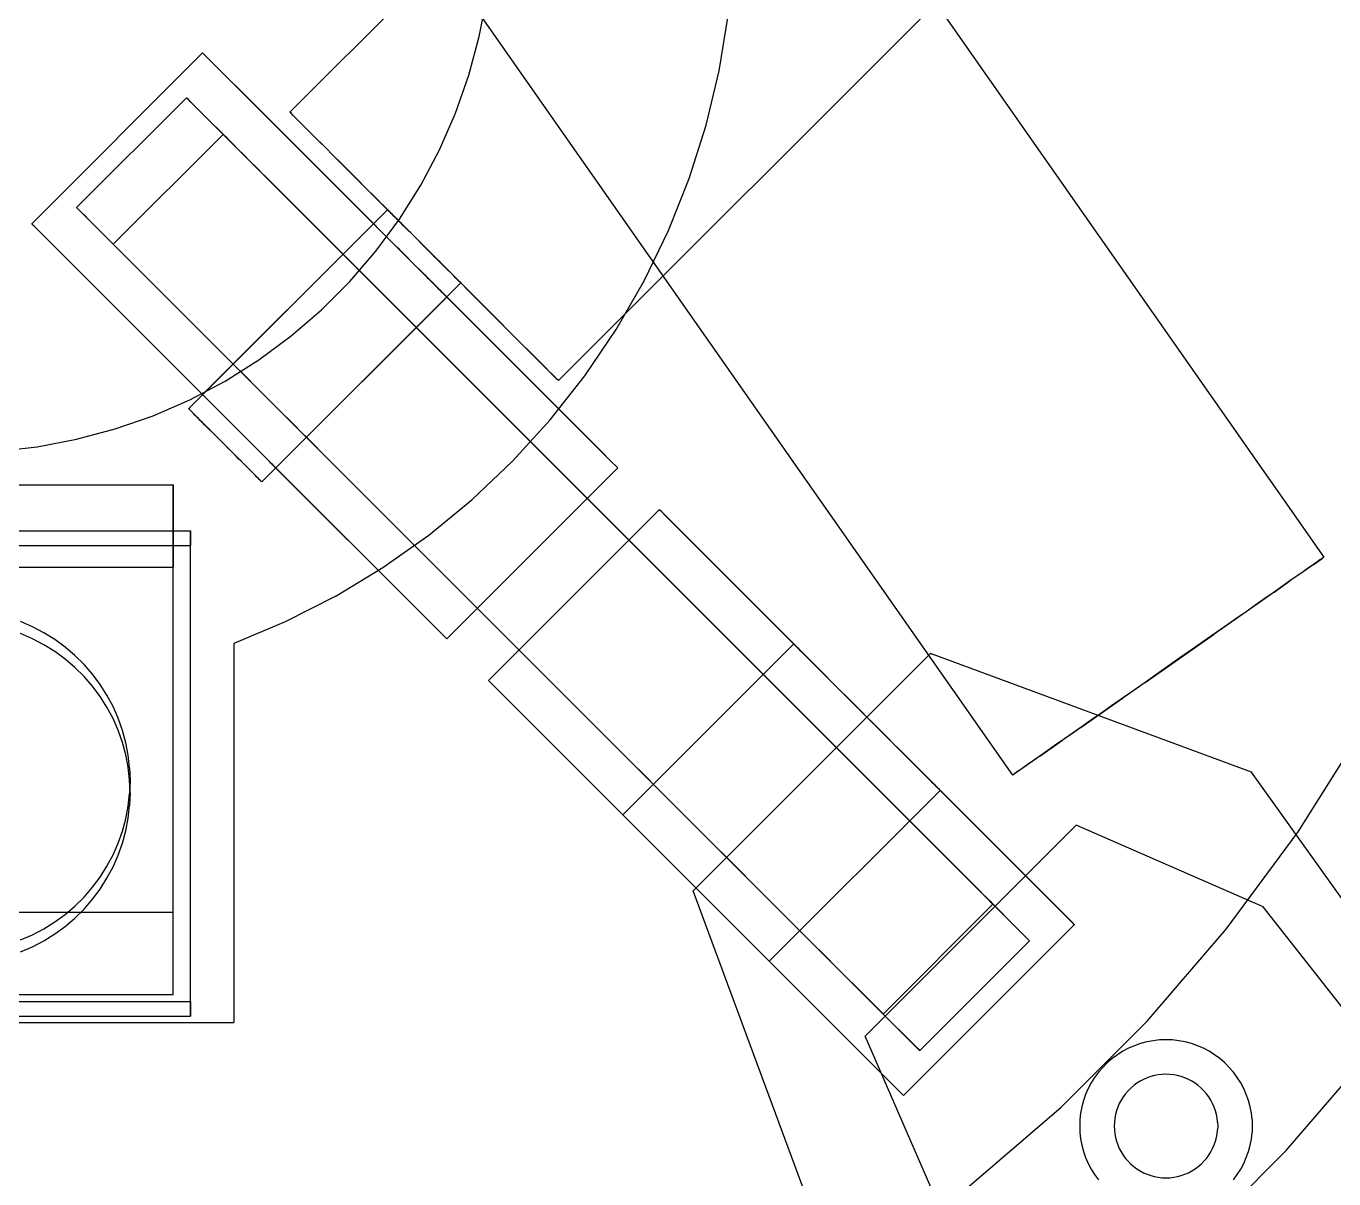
# Model space of a CAD drawing. Header units: millimetres. Extents: x -180 to 1414, y -663 to 972.
# Drawn here: x 4 to 79.7, y -523.1 to -456.3 of the extents above; entities that cross this region are included whole.
import ezdxf

# ---------------------------------------------------------------- set-up
doc = ezdxf.new("R2010")
doc.units = ezdxf.units.MM
doc.layers.add('HEAD_FRONT', color=8, linetype='Continuous')

msp = doc.modelspace()

# ---------------------------------------------------------------- linework, layer by layer
at = {"layer": 'HEAD_FRONT'}
for p, q in [((68.825, -411.698), (19.257, -461.267)), ((34.813, -476.823), (84.381, -427.255)), ((38.942, -429.63), (79.15, -487.052)), ((61.129, -499.671), (20.921, -442.248)), ((30.223, -456.898), (30.654, -454.62)), ((44.115, -458.879), (44.64, -455.681)), ((29.623, -459.137), (30.223, -456.898)), ((14.201, -457.837), (4.302, -467.737)), ((14.235, -457.871), (14.201, -457.837)), ((14.335, -457.971), (14.235, -457.871)), ((14.503, -458.139), (14.335, -457.971)), ((14.735, -458.371), (14.503, -458.139)), ((14.503, -458.139), (24.154, -467.79)), ((15.032, -458.668), (14.735, -458.371)), ((15.392, -459.028), (15.032, -458.668)), ((15.032, -458.668), (24.247, -467.883)), ((15.812, -459.448), (15.392, -459.028)), ((15.392, -459.028), (24.385, -468.021)), ((15.392, -459.028), (24.311, -467.947)), ((15.392, -459.028), (24.247, -467.883)), ((43.362, -462.032), (44.115, -458.879)), ((16.29, -459.926), (15.812, -459.448)), ((15.812, -459.448), (24.311, -467.947)), ((28.857, -461.326), (29.623, -459.137)), ((13.265, -460.437), (6.901, -466.801)), ((13.289, -460.46), (13.265, -460.437)), ((13.265, -460.437), (13.305, -460.476)), ((13.375, -460.546), (13.289, -460.46)), ((13.289, -460.46), (15.475, -462.647)), ((13.305, -460.476), (13.406, -460.578)), ((13.523, -460.694), (13.375, -460.546)), ((16.824, -460.46), (16.29, -459.926)), ((16.29, -459.926), (24.563, -468.199)), ((16.29, -459.926), (24.469, -468.105)), ((17.41, -461.046), (16.824, -460.46)), ((16.824, -460.46), (24.469, -468.105)), ((13.406, -460.578), (13.569, -460.741)), ((13.732, -460.903), (13.523, -460.694)), ((13.569, -460.741), (13.793, -460.965)), ((14.001, -461.172), (13.732, -460.903)), ((13.732, -460.903), (15.764, -462.936)), ((13.793, -460.965), (14.077, -461.249)), ((14.328, -461.5), (14.001, -461.172)), ((14.001, -461.172), (15.982, -463.154)), ((14.077, -461.249), (14.419, -461.591)), ((18.046, -461.682), (17.41, -461.046)), ((19.279, -461.288), (19.257, -461.267)), ((20.954, -462.964), (19.279, -461.288)), ((19.603, -461.612), (19.279, -461.288)), ((19.344, -461.354), (19.279, -461.288)), ((14.712, -461.884), (14.328, -461.5)), ((14.419, -461.591), (14.817, -461.988)), ((15.151, -462.322), (14.712, -461.884)), ((14.817, -461.988), (15.269, -462.44)), ((18.727, -462.363), (18.046, -461.682)), ((19.452, -461.462), (19.344, -461.354)), ((19.603, -461.612), (19.452, -461.462)), ((19.452, -461.462), (19.795, -461.804)), ((20.954, -462.964), (19.603, -461.612)), ((19.795, -461.804), (19.603, -461.612)), ((20.954, -462.964), (19.795, -461.804)), ((20.027, -462.037), (19.795, -461.804)), ((20.299, -462.309), (20.027, -462.037)), ((27.93, -463.45), (28.857, -461.326)), ((42.383, -465.122), (43.362, -462.032)), ((15.387, -462.558), (9.023, -468.922)), ((15.641, -462.813), (15.151, -462.322)), ((15.269, -462.44), (15.772, -462.943)), ((15.406, -462.577), (15.387, -462.558)), ((15.387, -462.558), (15.418, -462.59)), ((15.475, -462.647), (15.406, -462.577)), ((15.418, -462.59), (15.501, -462.672)), ((15.595, -462.767), (15.475, -462.647)), ((15.633, -462.804), (15.501, -462.672)), ((15.764, -462.936), (15.595, -462.767)), ((15.815, -462.986), (15.633, -462.804)), ((16.181, -463.353), (15.641, -462.813)), ((19.45, -463.086), (18.727, -462.363)), ((20.608, -462.618), (20.299, -462.309)), ((20.954, -462.964), (20.608, -462.618)), ((20.608, -462.618), (21.333, -463.343)), ((15.982, -463.154), (15.764, -462.936)), ((15.772, -462.943), (16.324, -463.495)), ((16.045, -463.216), (15.815, -462.986)), ((16.248, -463.419), (15.982, -463.154)), ((16.321, -463.493), (16.045, -463.216)), ((16.767, -463.939), (16.181, -463.353)), ((16.559, -463.731), (16.248, -463.419)), ((16.644, -463.816), (16.321, -463.493)), ((16.324, -463.495), (16.921, -464.092)), ((20.212, -463.848), (19.45, -463.086)), ((21.333, -463.343), (20.954, -462.964)), ((21.745, -463.754), (21.333, -463.343)), ((26.847, -465.5), (27.93, -463.45)), ((16.914, -464.086), (16.559, -463.731)), ((17.01, -464.182), (16.644, -463.816)), ((17.396, -464.568), (16.767, -463.939)), ((17.312, -464.484), (16.914, -464.086)), ((16.921, -464.092), (17.56, -464.732)), ((17.418, -464.589), (17.01, -464.182)), ((21.006, -464.642), (20.212, -463.848)), ((22.654, -464.663), (21.745, -463.754)), ((22.186, -464.195), (21.745, -463.754)), ((21.745, -463.754), (23.66, -465.67)), ((22.654, -464.663), (22.186, -464.195)), ((22.186, -464.195), (23.66, -465.67)), ((17.749, -464.921), (17.312, -464.484)), ((18.065, -465.236), (17.396, -464.568)), ((17.865, -465.037), (17.418, -464.589)), ((18.238, -465.41), (17.56, -464.732)), ((18.224, -465.396), (17.749, -464.921)), ((18.349, -465.521), (17.865, -465.037)), ((21.83, -465.466), (21.006, -464.642)), ((26.454, -468.464), (22.654, -464.663)), ((25.876, -467.886), (22.654, -464.663)), ((23.146, -465.156), (22.654, -464.663)), ((22.654, -464.663), (23.66, -465.67)), ((18.769, -465.941), (18.065, -465.236)), ((18.065, -465.236), (19.847, -467.018)), ((18.734, -465.906), (18.224, -465.396)), ((18.238, -465.41), (44.695, -491.867)), ((18.867, -466.039), (18.349, -465.521)), ((22.679, -466.315), (21.83, -465.466)), ((23.66, -465.67), (23.146, -465.156)), ((24.193, -466.203), (23.66, -465.67)), ((25.613, -467.463), (26.847, -465.5)), ((41.185, -468.134), (42.383, -465.122)), ((19.276, -466.448), (18.734, -465.906)), ((19.505, -466.677), (18.769, -465.941)), ((19.416, -466.588), (18.867, -466.039)), ((19.847, -467.018), (19.276, -466.448)), ((45.874, -493.046), (19.416, -466.588)), ((23.547, -467.183), (22.679, -466.315)), ((24.742, -466.752), (24.193, -466.203)), ((6.925, -466.824), (6.901, -466.801)), ((6.901, -466.801), (6.941, -466.84)), ((7.011, -466.91), (6.925, -466.824)), ((6.941, -466.84), (7.042, -466.942)), ((6.941, -466.84), (9.054, -468.954)), ((7.159, -467.058), (7.011, -466.91)), ((7.042, -466.942), (7.205, -467.105)), ((7.042, -466.942), (9.137, -469.036)), ((7.368, -467.267), (7.159, -467.058)), ((7.205, -467.105), (7.429, -467.329)), ((7.205, -467.105), (9.451, -469.35)), ((7.637, -467.536), (7.368, -467.267)), ((7.429, -467.329), (7.713, -467.613)), ((13.388, -478.449), (24.914, -466.923)), ((20.269, -467.44), (19.505, -466.677)), ((20.443, -467.615), (19.847, -467.018)), ((24.43, -468.066), (23.547, -467.183)), ((25.876, -467.886), (24.742, -466.752)), ((25.304, -467.314), (24.742, -466.752)), ((24.92, -466.929), (24.914, -466.923)), ((24.937, -466.947), (24.92, -466.929)), ((24.92, -466.929), (24.967, -466.977)), ((24.92, -466.929), (25.008, -467.018)), ((25.008, -467.018), (24.937, -466.947)), ((24.967, -466.977), (24.937, -466.947)), ((25.008, -467.018), (24.967, -466.977)), ((25.06, -467.07), (25.008, -467.018)), ((25.124, -467.134), (25.06, -467.07)), ((25.48, -467.49), (25.124, -467.134)), ((25.198, -467.208), (25.124, -467.134)), ((25.124, -467.134), (25.84, -467.85)), ((25.124, -467.134), (26.41, -468.42)), ((25.282, -467.292), (25.198, -467.208)), ((25.198, -467.208), (25.377, -467.386)), ((25.48, -467.49), (25.282, -467.292)), ((25.377, -467.386), (25.282, -467.292)), ((25.876, -467.886), (25.304, -467.314)), ((4.335, -467.77), (4.302, -467.737)), ((4.436, -467.871), (4.335, -467.77)), ((4.603, -468.038), (4.436, -467.871)), ((4.436, -467.871), (14.225, -477.66)), ((4.836, -468.271), (4.603, -468.038)), ((4.603, -468.038), (14.254, -477.689)), ((7.964, -467.864), (7.637, -467.536)), ((7.637, -467.536), (9.884, -469.783)), ((7.713, -467.613), (8.055, -467.954)), ((8.348, -468.248), (7.964, -467.864)), ((8.055, -467.954), (8.453, -468.352)), ((24.101, -467.737), (14.201, -477.636)), ((21.056, -468.228), (20.269, -467.44)), ((21.062, -468.234), (20.443, -467.615)), ((24.107, -467.743), (24.101, -467.737)), ((24.124, -467.76), (24.107, -467.743)), ((24.154, -467.79), (24.124, -467.76)), ((24.195, -467.831), (24.154, -467.79)), ((24.247, -467.883), (24.195, -467.831)), ((24.237, -469.328), (25.613, -467.463)), ((24.311, -467.947), (24.247, -467.883)), ((24.385, -468.021), (24.311, -467.947)), ((24.469, -468.105), (24.385, -468.021)), ((25.324, -468.96), (24.43, -468.066)), ((24.563, -468.199), (24.469, -468.105)), ((25.48, -467.49), (25.377, -467.386)), ((26.26, -468.27), (25.48, -467.49)), ((25.84, -467.85), (25.48, -467.49)), ((25.712, -467.722), (25.48, -467.49)), ((25.592, -467.602), (25.48, -467.49)), ((25.712, -467.722), (25.592, -467.602)), ((25.84, -467.85), (25.712, -467.722)), ((25.974, -467.984), (25.84, -467.85)), ((26.454, -468.464), (25.876, -467.886)), ((26.26, -468.27), (25.974, -467.984)), ((26.115, -468.124), (25.974, -467.984)), ((26.26, -468.27), (26.115, -468.124)), ((39.772, -471.051), (41.185, -468.134)), ((5.133, -468.568), (4.836, -468.271)), ((4.836, -468.271), (14.295, -477.73)), ((5.492, -468.927), (5.133, -468.568)), ((8.787, -468.686), (8.348, -468.248)), ((8.348, -468.248), (10.195, -470.095)), ((8.453, -468.352), (8.905, -468.804)), ((8.453, -468.352), (10.28, -470.179)), ((9.277, -469.177), (8.787, -468.686)), ((8.787, -468.686), (10.55, -470.45)), ((8.905, -468.804), (9.408, -469.307)), ((21.862, -469.034), (21.056, -468.228)), ((21.7, -468.872), (21.062, -468.234)), ((22.354, -469.525), (21.7, -468.872)), ((24.667, -468.303), (24.563, -468.199)), ((24.779, -468.415), (24.667, -468.303)), ((24.899, -468.535), (24.779, -468.415)), ((25.027, -468.663), (24.899, -468.535)), ((25.161, -468.797), (25.027, -468.663)), ((25.302, -468.938), (25.161, -468.797)), ((26.41, -468.42), (26.26, -468.27)), ((27.194, -469.203), (26.41, -468.42)), ((26.563, -468.573), (26.41, -468.42)), ((32.737, -474.747), (26.454, -468.464)), ((32.326, -474.335), (26.454, -468.464)), ((27.035, -469.045), (26.454, -468.464)), ((26.719, -468.729), (26.563, -468.573)), ((26.877, -468.886), (26.719, -468.729)), ((27.035, -469.045), (26.877, -468.886)), ((26.877, -468.886), (28.59, -470.6)), ((5.912, -469.347), (5.492, -468.927)), ((5.492, -468.927), (14.485, -477.92)), ((5.492, -468.927), (14.411, -477.846)), ((5.492, -468.927), (14.348, -477.783)), ((6.39, -469.825), (5.912, -469.347)), ((5.912, -469.347), (14.411, -477.846)), ((9.042, -468.941), (9.023, -468.922)), ((9.023, -468.922), (9.054, -468.954)), ((9.111, -469.011), (9.042, -468.941)), ((9.054, -468.954), (9.137, -469.036)), ((9.231, -469.131), (9.111, -469.011)), ((9.137, -469.036), (9.269, -469.168)), ((9.401, -469.3), (9.231, -469.131)), ((9.451, -469.35), (9.269, -469.168)), ((9.817, -469.716), (9.277, -469.177)), ((9.618, -469.518), (9.401, -469.3)), ((9.408, -469.307), (9.96, -469.859)), ((9.408, -469.307), (11.501, -471.401)), ((9.408, -469.307), (11.054, -470.953)), ((9.451, -469.35), (9.681, -469.58)), ((9.884, -469.783), (9.618, -469.518)), ((9.958, -469.857), (9.681, -469.58)), ((22.683, -469.855), (21.862, -469.034)), ((23.019, -470.19), (22.354, -469.525)), ((22.725, -471.085), (24.237, -469.328)), ((25.447, -469.083), (25.302, -468.938)), ((26.222, -469.858), (25.324, -468.96)), ((25.597, -469.233), (25.447, -469.083)), ((25.75, -469.386), (25.597, -469.233)), ((25.906, -469.542), (25.75, -469.386)), ((26.063, -469.699), (25.906, -469.542)), ((28.194, -470.204), (27.035, -469.045)), ((27.616, -469.626), (27.035, -469.045)), ((27.194, -469.203), (27.035, -469.045)), ((28.478, -470.488), (27.194, -469.203)), ((27.351, -469.361), (27.194, -469.203)), ((27.194, -469.203), (28.59, -470.6)), ((27.507, -469.517), (27.351, -469.361)), ((27.351, -469.361), (28.59, -470.6)), ((27.66, -469.67), (27.507, -469.517)), ((28.194, -470.204), (27.616, -469.626)), ((27.616, -469.626), (28.766, -470.776)), ((6.924, -470.359), (6.39, -469.825)), ((7.511, -470.946), (6.924, -470.359)), ((10.403, -470.303), (9.817, -469.716)), ((10.195, -470.095), (9.884, -469.783)), ((9.958, -469.857), (10.28, -470.179)), ((9.96, -469.859), (10.557, -470.456)), ((10.55, -470.45), (10.195, -470.095)), ((10.646, -470.546), (10.28, -470.179)), ((11.032, -470.932), (10.403, -470.303)), ((10.403, -470.303), (11.86, -471.76)), ((23.514, -470.685), (22.683, -469.855)), ((23.692, -470.863), (23.019, -470.19)), ((26.222, -469.858), (26.063, -469.699)), ((27.12, -470.756), (26.222, -469.858)), ((26.38, -470.017), (26.222, -469.858)), ((26.538, -470.174), (26.38, -470.017)), ((26.694, -470.33), (26.538, -470.174)), ((26.847, -470.483), (26.694, -470.33)), ((27.81, -469.82), (27.66, -469.67)), ((28.23, -470.24), (27.81, -469.82)), ((27.956, -469.965), (27.81, -469.82)), ((28.096, -470.105), (27.956, -469.965)), ((27.956, -469.965), (28.358, -470.367)), ((28.23, -470.24), (28.096, -470.105)), ((28.096, -470.105), (28.358, -470.367)), ((28.766, -470.776), (28.194, -470.204)), ((28.358, -470.367), (28.23, -470.24)), ((28.478, -470.488), (28.358, -470.367)), ((28.358, -470.367), (28.59, -470.6)), ((8.146, -471.581), (7.511, -470.946)), ((10.948, -470.847), (10.55, -470.45)), ((10.557, -470.456), (11.196, -471.096)), ((11.054, -470.953), (10.646, -470.546)), ((11.385, -471.285), (10.948, -470.847)), ((11.701, -471.6), (11.032, -470.932)), ((11.501, -471.401), (11.054, -470.953)), ((11.874, -471.773), (11.196, -471.096)), ((21.085, -472.725), (22.725, -471.085)), ((24.349, -471.521), (23.514, -470.685)), ((24.369, -471.541), (23.692, -470.863)), ((29.765, -473.401), (26.847, -470.483)), ((26.997, -470.633), (26.847, -470.483)), ((27.142, -470.778), (26.997, -470.633)), ((28.014, -471.65), (27.12, -470.756)), ((27.283, -470.919), (27.142, -470.778)), ((27.417, -471.053), (27.283, -470.919)), ((27.545, -471.181), (27.417, -471.053)), ((28.59, -470.6), (28.478, -470.488)), ((28.694, -470.703), (28.59, -470.6)), ((28.59, -470.6), (28.872, -470.882)), ((29.156, -471.166), (28.694, -470.703)), ((28.788, -470.798), (28.694, -470.703)), ((28.694, -470.703), (28.872, -470.882)), ((29.328, -471.337), (28.766, -470.776)), ((28.766, -470.776), (31.885, -473.894)), ((28.872, -470.882), (28.788, -470.798)), ((29.01, -471.019), (28.872, -470.882)), ((28.946, -470.956), (28.872, -470.882)), ((29.01, -471.019), (28.946, -470.956)), ((28.946, -470.956), (29.133, -471.142)), ((29.151, -471.16), (29.01, -471.019)), ((29.062, -471.072), (29.01, -471.019)), ((29.103, -471.113), (29.062, -471.072)), ((29.151, -471.16), (29.103, -471.113)), ((29.133, -471.142), (29.103, -471.113)), ((29.151, -471.16), (29.133, -471.142)), ((29.156, -471.166), (29.151, -471.16)), ((38.154, -473.86), (39.772, -471.051)), ((8.828, -472.263), (8.146, -471.581)), ((11.86, -471.76), (11.385, -471.285)), ((11.985, -471.885), (11.501, -471.401)), ((12.405, -472.305), (11.701, -471.6)), ((12.37, -472.27), (11.86, -471.76)), ((38.331, -498.231), (11.874, -471.773)), ((11.985, -471.885), (12.503, -472.403)), ((29.156, -471.166), (17.631, -482.692)), ((25.186, -472.357), (24.349, -471.521)), ((25.047, -472.219), (24.369, -471.541)), ((27.665, -471.301), (27.545, -471.181)), ((27.777, -471.413), (27.665, -471.301)), ((35.034, -478.67), (27.777, -471.413)), ((27.88, -471.516), (27.777, -471.413)), ((27.975, -471.611), (27.88, -471.516)), ((36.154, -479.79), (27.88, -471.516)), ((35.62, -479.256), (27.975, -471.611)), ((28.059, -471.695), (27.975, -471.611)), ((28.897, -472.533), (28.014, -471.65)), ((28.133, -471.769), (28.059, -471.695)), ((28.197, -471.833), (28.133, -471.769)), ((28.249, -471.885), (28.197, -471.833)), ((37.412, -481.048), (28.197, -471.833)), ((28.29, -471.926), (28.249, -471.885)), ((37.941, -481.577), (28.249, -471.885)), ((29.877, -471.886), (29.328, -471.337)), ((29.328, -471.337), (31.885, -473.894)), ((30.41, -472.42), (29.877, -471.886)), ((9.551, -472.986), (8.828, -472.263)), ((12.912, -472.812), (12.37, -472.27)), ((13.141, -473.041), (12.405, -472.305)), ((13.052, -472.952), (12.503, -472.403)), ((28.343, -471.979), (18.444, -481.879)), ((25.722, -472.893), (25.047, -472.219)), ((26.018, -473.19), (25.186, -472.357)), ((37.941, -481.577), (28.29, -471.926)), ((37.709, -481.345), (28.29, -471.926)), ((28.32, -471.956), (28.29, -471.926)), ((28.337, -471.973), (28.32, -471.956)), ((28.337, -471.973), (28.343, -471.979)), ((29.765, -473.401), (28.897, -472.533)), ((30.924, -472.934), (30.41, -472.42)), ((10.312, -473.747), (9.551, -472.986)), ((13.483, -473.382), (12.912, -472.812)), ((39.51, -499.41), (13.052, -472.952)), ((13.905, -473.804), (13.141, -473.041)), ((14.079, -473.979), (13.483, -473.382)), ((19.328, -474.237), (21.085, -472.725)), ((26.389, -473.561), (25.722, -472.893)), ((26.842, -474.013), (26.018, -473.19)), ((30.614, -474.25), (29.765, -473.401)), ((31.417, -473.426), (30.924, -472.934)), ((31.885, -473.894), (31.417, -473.426)), ((11.107, -474.542), (10.312, -473.747)), ((14.692, -474.592), (13.905, -473.804)), ((14.698, -474.598), (14.079, -473.979)), ((27.046, -474.217), (26.389, -473.561)), ((27.652, -474.824), (26.842, -474.013)), ((32.326, -474.335), (31.885, -473.894)), ((36.337, -476.544), (38.154, -473.86)), ((11.931, -475.366), (11.107, -474.542)), ((15.498, -475.398), (14.692, -474.592)), ((15.336, -475.236), (14.698, -474.598)), ((17.463, -475.613), (19.328, -474.237)), ((27.688, -474.859), (27.046, -474.217)), ((28.444, -475.616), (27.652, -474.824)), ((28.312, -475.483), (27.688, -474.859)), ((31.438, -475.074), (30.614, -474.25)), ((32.737, -474.747), (32.326, -474.335)), ((34.726, -476.736), (32.737, -474.747)), ((33.116, -475.126), (32.737, -474.747)), ((12.779, -476.214), (11.931, -475.366)), ((15.99, -475.889), (15.336, -475.236)), ((16.319, -476.218), (15.498, -475.398)), ((15.5, -476.847), (17.463, -475.613)), ((28.914, -476.086), (28.312, -475.483)), ((29.214, -476.386), (28.444, -475.616)), ((32.232, -475.868), (31.438, -475.074)), ((34.043, -476.053), (33.116, -475.126)), ((33.462, -475.471), (33.116, -475.126)), ((33.771, -475.781), (33.462, -475.471)), ((13.648, -477.083), (12.779, -476.214)), ((16.655, -476.554), (15.99, -475.889)), ((17.15, -477.049), (16.319, -476.218)), ((29.492, -476.663), (28.914, -476.086)), ((29.958, -477.129), (29.214, -476.386)), ((32.994, -476.63), (32.232, -475.868)), ((34.043, -476.053), (33.771, -475.781)), ((34.276, -476.285), (34.043, -476.053)), ((34.618, -476.628), (34.276, -476.285)), ((34.468, -476.477), (34.276, -476.285)), ((13.45, -477.93), (15.5, -476.847)), ((14.531, -477.966), (13.648, -477.083)), ((17.328, -477.227), (16.655, -476.554)), ((17.985, -477.885), (17.15, -477.049)), ((55.949, -503.121), (29.492, -476.663)), ((29.958, -477.129), (30.67, -477.842)), ((33.717, -477.353), (32.994, -476.63)), ((34.332, -479.091), (36.337, -476.544)), ((34.618, -476.628), (34.468, -476.477)), ((34.726, -476.736), (34.618, -476.628)), ((34.792, -476.801), (34.726, -476.736)), ((34.813, -476.823), (34.726, -476.736)), ((34.813, -476.823), (34.792, -476.801)), ((11.326, -478.857), (13.45, -477.93)), ((14.207, -477.642), (14.201, -477.636)), ((14.225, -477.66), (14.207, -477.642)), ((14.254, -477.689), (14.225, -477.66)), ((14.295, -477.73), (14.254, -477.689)), ((14.348, -477.783), (14.295, -477.73)), ((14.411, -477.846), (14.348, -477.783)), ((14.485, -477.92), (14.411, -477.846)), ((14.57, -478.005), (14.485, -477.92)), ((15.424, -478.859), (14.531, -477.966)), ((18.005, -477.905), (17.328, -477.227)), ((18.822, -478.721), (17.985, -477.885)), ((18.683, -478.583), (18.005, -477.905)), ((30.67, -477.842), (57.128, -504.299)), ((34.398, -478.034), (33.717, -477.353)), ((13.394, -478.455), (13.388, -478.449)), ((17.421, -482.482), (13.394, -478.455)), ((13.412, -478.473), (13.394, -478.455)), ((13.394, -478.455), (13.441, -478.503)), ((13.394, -478.455), (13.535, -478.596)), ((13.394, -478.455), (13.598, -478.659)), ((13.441, -478.503), (13.412, -478.473)), ((13.482, -478.544), (13.441, -478.503)), ((13.535, -478.596), (13.482, -478.544)), ((13.598, -478.659), (13.535, -478.596)), ((13.851, -478.912), (13.598, -478.659)), ((13.672, -478.734), (13.598, -478.659)), ((13.757, -478.818), (13.672, -478.734)), ((14.664, -478.099), (14.57, -478.005)), ((14.767, -478.202), (14.664, -478.099)), ((14.88, -478.315), (14.767, -478.202)), ((15, -478.435), (14.88, -478.315)), ((15.127, -478.562), (15, -478.435)), ((15.262, -478.697), (15.127, -478.562)), ((15.402, -478.837), (15.262, -478.697)), ((19.358, -479.257), (18.683, -478.583)), ((19.654, -479.554), (18.822, -478.721)), ((35.034, -478.67), (34.398, -478.034)), ((35.62, -479.256), (35.034, -478.67)), ((9.137, -479.623), (11.326, -478.857)), ((13.851, -478.912), (13.757, -478.818)), ((14.314, -479.376), (13.851, -478.912)), ((13.954, -479.016), (13.851, -478.912)), ((14.187, -479.248), (13.954, -479.016)), ((14.066, -479.128), (13.954, -479.016)), ((14.187, -479.248), (14.066, -479.128)), ((14.314, -479.376), (14.187, -479.248)), ((14.449, -479.51), (14.314, -479.376)), ((15.547, -478.982), (15.402, -478.837)), ((16.322, -479.757), (15.424, -478.859)), ((15.697, -479.132), (15.547, -478.982)), ((15.85, -479.285), (15.697, -479.132)), ((16.006, -479.441), (15.85, -479.285)), ((16.164, -479.599), (16.006, -479.441)), ((20.025, -479.925), (19.358, -479.257)), ((32.149, -481.487), (34.332, -479.091)), ((36.154, -479.79), (35.62, -479.256)), ((4.62, -480.654), (6.898, -480.223)), ((6.898, -480.223), (9.137, -479.623)), ((14.589, -479.65), (14.449, -479.51)), ((14.449, -479.51), (14.884, -479.945)), ((14.734, -479.796), (14.589, -479.65)), ((15.193, -480.254), (14.734, -479.796)), ((15.037, -480.099), (14.734, -479.796)), ((14.884, -479.945), (14.734, -479.796)), ((15.037, -480.099), (14.884, -479.945)), ((14.884, -479.945), (17.421, -482.482)), ((15.193, -480.254), (15.037, -480.099)), ((15.037, -480.099), (17.421, -482.482)), ((16.322, -479.757), (16.164, -479.599)), ((17.221, -480.656), (16.322, -479.757)), ((16.481, -479.916), (16.322, -479.757)), ((16.639, -480.074), (16.481, -479.916)), ((16.794, -480.23), (16.639, -480.074)), ((16.948, -480.383), (16.794, -480.23)), ((20.478, -480.377), (19.654, -479.554)), ((20.682, -480.581), (20.025, -479.925)), ((36.632, -480.268), (36.154, -479.79)), ((2.317, -480.913), (4.62, -480.654)), ((15.509, -480.571), (15.193, -480.254)), ((15.351, -480.412), (15.193, -480.254)), ((15.193, -480.254), (16.43, -481.491)), ((15.509, -480.571), (15.351, -480.412)), ((15.668, -480.729), (15.509, -480.571)), ((15.509, -480.571), (15.981, -481.043)), ((15.825, -480.887), (15.668, -480.729)), ((16.284, -481.346), (15.825, -480.887)), ((15.981, -481.043), (15.825, -480.887)), ((17.097, -480.532), (16.948, -480.383)), ((19.866, -483.301), (16.948, -480.383)), ((17.243, -480.678), (17.097, -480.532)), ((18.114, -481.549), (17.221, -480.656)), ((17.383, -480.818), (17.243, -480.678)), ((22.333, -485.768), (17.383, -480.818)), ((17.517, -480.952), (17.383, -480.818)), ((17.645, -481.08), (17.517, -480.952)), ((21.288, -481.187), (20.478, -480.377)), ((21.324, -481.223), (20.682, -480.581)), ((37.052, -480.688), (36.632, -480.268)), ((37.412, -481.048), (37.052, -480.688)), ((16.284, -481.346), (15.981, -481.043)), ((16.135, -481.196), (15.981, -481.043)), ((15.981, -481.043), (16.43, -481.491)), ((16.284, -481.346), (16.135, -481.196)), ((16.43, -481.491), (16.284, -481.346)), ((16.57, -481.631), (16.43, -481.491)), ((16.704, -481.766), (16.57, -481.631)), ((16.832, -481.893), (16.704, -481.766)), ((17.765, -481.2), (17.645, -481.08)), ((17.877, -481.313), (17.765, -481.2)), ((17.981, -481.416), (17.877, -481.313)), ((18.075, -481.51), (17.981, -481.416)), ((18.16, -481.595), (18.075, -481.51)), ((18.997, -482.432), (18.114, -481.549)), ((18.234, -481.669), (18.16, -481.595)), ((27.153, -490.588), (18.16, -481.595)), ((27.512, -490.947), (18.234, -481.669)), ((26.733, -490.168), (18.234, -481.669)), ((18.297, -481.732), (18.234, -481.669)), ((18.35, -481.785), (18.297, -481.732)), ((22.08, -481.98), (21.288, -481.187)), ((21.948, -481.847), (21.324, -481.223)), ((29.799, -483.72), (32.149, -481.487)), ((37.709, -481.345), (37.412, -481.048)), ((37.941, -481.577), (37.709, -481.345)), ((38.108, -481.745), (37.941, -481.577)), ((38.209, -481.845), (38.108, -481.745)), ((16.952, -482.014), (16.832, -481.893)), ((17.064, -482.126), (16.952, -482.014)), ((17.168, -482.229), (17.064, -482.126)), ((17.262, -482.323), (17.168, -482.229)), ((17.346, -482.408), (17.262, -482.323)), ((17.421, -482.482), (17.346, -482.408)), ((17.484, -482.545), (17.421, -482.482)), ((18.391, -481.826), (18.35, -481.785)), ((28.209, -491.644), (18.391, -481.826)), ((18.42, -481.855), (18.391, -481.826)), ((18.438, -481.873), (18.42, -481.855)), ((18.444, -481.879), (18.438, -481.873)), ((19.866, -483.301), (18.997, -482.432)), ((22.55, -482.45), (21.948, -481.847)), ((22.85, -482.75), (22.08, -481.98)), ((23.128, -483.027), (22.55, -482.45)), ((28.343, -491.778), (38.243, -481.879)), ((38.209, -481.845), (38.243, -481.879)), ((-12.5, -482.862), (12.5, -482.862)), ((12.5, -507.619), (12.5, -482.862)), ((12.5, -482.862), (12.5, -487.622)), ((17.536, -482.598), (17.484, -482.545)), ((17.577, -482.639), (17.536, -482.598)), ((17.607, -482.668), (17.577, -482.639)), ((17.625, -482.686), (17.607, -482.668)), ((17.625, -482.686), (17.631, -482.692)), ((23.594, -483.493), (22.85, -482.75)), ((49.585, -509.485), (23.128, -483.027)), ((20.714, -484.149), (19.866, -483.301)), ((24.306, -484.206), (23.594, -483.493)), ((27.294, -485.777), (29.799, -483.72)), ((21.538, -484.973), (20.714, -484.149)), ((24.306, -484.206), (50.764, -510.663)), ((40.659, -484.295), (30.759, -494.194)), ((40.692, -484.328), (40.659, -484.295)), ((40.793, -484.429), (40.692, -484.328)), ((40.96, -484.596), (40.793, -484.429)), ((40.793, -484.429), (48.543, -492.179)), ((41.193, -484.829), (40.96, -484.596)), ((40.96, -484.596), (48.543, -492.179)), ((40.96, -484.596), (48.484, -492.12)), ((-13.5, -485.524), (13.5, -485.524)), ((13.5, -512.789), (13.5, -485.524)), ((13.5, -485.524), (13.5, -486.367)), ((22.333, -485.768), (21.538, -484.973)), ((41.49, -485.126), (41.193, -484.829)), ((41.193, -484.829), (48.543, -492.179)), ((41.849, -485.485), (41.49, -485.126)), ((42.269, -485.905), (41.849, -485.485)), ((41.849, -485.485), (49.005, -492.641)), ((41.849, -485.485), (48.857, -492.493)), ((23.094, -486.529), (22.333, -485.768)), ((24.648, -487.649), (27.294, -485.777)), ((42.747, -486.383), (42.269, -485.905)), ((42.269, -485.905), (48.857, -492.493)), ((-13.5, -486.367), (13.5, -486.367)), ((13.5, -513.633), (13.5, -486.367)), ((23.817, -487.252), (23.094, -486.529)), ((43.281, -486.917), (42.747, -486.383)), ((42.747, -486.383), (49.362, -492.998)), ((43.868, -487.504), (43.281, -486.917)), ((43.281, -486.917), (49.362, -492.998)), ((79.15, -487.052), (79.049, -487.123)), ((79.125, -487.07), (79.049, -487.123)), ((79.125, -487.07), (79.15, -487.052)), ((-12.5, -487.622), (12.5, -487.622)), ((12.5, -512.378), (12.5, -487.622)), ((21.874, -489.326), (24.648, -487.649)), ((24.499, -487.934), (23.817, -487.252)), ((44.503, -488.139), (43.868, -487.504)), ((78.75, -487.333), (77.943, -487.898)), ((78.527, -487.488), (77.943, -487.898)), ((78.258, -487.677), (77.943, -487.898)), ((78.527, -487.488), (78.258, -487.677)), ((78.527, -487.488), (79.049, -487.123)), ((78.75, -487.333), (78.527, -487.488)), ((79.049, -487.123), (78.75, -487.333)), ((78.924, -487.211), (78.75, -487.333)), ((79.049, -487.123), (78.924, -487.211)), ((25.134, -488.569), (24.499, -487.934)), ((25.721, -489.156), (25.134, -488.569)), ((45.185, -488.821), (44.503, -488.139)), ((44.503, -488.139), (50.034, -493.67)), ((44.503, -488.139), (49.794, -493.43)), ((76.268, -489.07), (77.184, -488.429)), ((77.184, -488.429), (76.744, -488.737)), ((77.943, -487.898), (77.184, -488.429)), ((77.584, -488.149), (77.184, -488.429)), ((77.943, -487.898), (77.584, -488.149)), ((21.874, -489.326), (18.986, -490.799)), ((26.255, -489.69), (25.721, -489.156)), ((45.908, -489.544), (45.185, -488.821)), ((45.185, -488.821), (49.794, -493.43)), ((76.268, -489.07), (74.645, -490.207)), ((76.268, -489.07), (75.757, -489.428)), ((76.744, -488.737), (76.268, -489.07)), ((26.733, -490.168), (26.255, -489.69)), ((46.669, -490.305), (45.908, -489.544)), ((75.215, -489.808), (74.645, -490.207)), ((75.757, -489.428), (75.215, -489.808)), ((4.339, -491.078), (3.653, -490.782)), ((18.986, -490.799), (16, -492.059)), ((27.153, -490.588), (26.733, -490.168)), ((27.512, -490.947), (27.153, -490.588)), ((47.464, -491.1), (46.669, -490.305)), ((46.669, -490.305), (50.558, -494.194)), ((74.645, -490.207), (69.466, -493.833)), ((74.645, -490.207), (71.482, -492.421)), ((74.645, -490.207), (72.144, -491.958)), ((74.645, -490.207), (72.795, -491.502)), ((74.049, -490.624), (72.795, -491.502)), ((74.049, -490.624), (73.431, -491.057)), ((74.645, -490.207), (74.049, -490.624)), ((4.339, -491.774), (3.653, -491.478)), ((5, -491.424), (4.339, -491.078)), ((5.633, -491.818), (5, -491.424)), ((27.809, -491.244), (27.512, -490.947)), ((28.042, -491.477), (27.809, -491.244)), ((28.209, -491.644), (28.042, -491.477)), ((48.288, -491.924), (47.464, -491.1)), ((68.796, -494.302), (72.795, -491.502)), ((71.482, -492.421), (72.795, -491.502)), ((72.795, -491.502), (72.144, -491.958)), ((73.431, -491.057), (72.795, -491.502)), ((5, -492.12), (4.339, -491.774)), ((5.633, -492.514), (5, -492.12)), ((6.235, -492.258), (5.633, -491.818)), ((6.802, -492.741), (6.235, -492.258)), ((16, -492.059), (16, -514)), ((28.31, -491.745), (28.209, -491.644)), ((28.343, -491.778), (28.31, -491.745)), ((48.437, -492.073), (38.537, -501.972)), ((44.695, -491.867), (45.408, -492.58)), ((49.136, -492.772), (48.288, -491.924)), ((48.449, -492.085), (48.437, -492.073)), ((48.484, -492.12), (48.449, -492.085)), ((48.543, -492.179), (48.484, -492.12)), ((48.625, -492.261), (48.543, -492.179)), ((48.73, -492.366), (48.625, -492.261)), ((48.857, -492.493), (48.73, -492.366)), ((72.144, -491.958), (71.482, -492.421)), ((6.235, -492.954), (5.633, -492.514)), ((6.802, -493.437), (6.235, -492.954)), ((7.331, -493.264), (6.802, -492.741)), ((42.624, -506.371), (56.371, -492.624)), ((45.408, -492.58), (46.152, -493.323)), ((46.451, -493.623), (45.874, -493.046)), ((49.005, -492.641), (48.857, -492.493)), ((49.174, -492.81), (49.005, -492.641)), ((50.005, -493.641), (49.136, -492.772)), ((49.362, -492.998), (49.174, -492.81)), ((49.569, -493.205), (49.362, -492.998)), ((74.953, -499.497), (56.371, -492.624)), ((68.796, -494.302), (70.813, -492.89)), ((70.813, -492.89), (69.466, -493.833)), ((70.813, -492.89), (70.139, -493.362)), ((71.482, -492.421), (70.813, -492.89)), ((7.331, -493.96), (6.802, -493.437)), ((7.818, -493.826), (7.331, -493.264)), ((8.262, -494.422), (7.818, -493.826)), ((46.152, -493.323), (46.922, -494.093)), ((47.054, -494.226), (46.451, -493.623)), ((49.794, -493.43), (49.569, -493.205)), ((50.034, -493.67), (49.794, -493.43)), ((50.888, -494.524), (50.005, -493.641)), ((50.289, -493.926), (50.034, -493.67)), ((69.466, -493.833), (68.796, -494.302)), ((70.139, -493.362), (69.466, -493.833)), ((7.818, -494.522), (7.331, -493.96)), ((8.262, -495.117), (7.818, -494.522)), ((8.66, -495.049), (8.262, -494.422)), ((30.793, -494.228), (30.759, -494.194)), ((30.893, -494.328), (30.793, -494.228)), ((31.061, -494.496), (30.893, -494.328)), ((31.293, -494.728), (31.061, -494.496)), ((46.922, -494.093), (47.714, -494.885)), ((47.678, -494.85), (47.054, -494.226)), ((50.558, -494.194), (50.289, -493.926)), ((50.839, -494.475), (50.558, -494.194)), ((51.129, -494.765), (50.839, -494.475)), ((51.781, -495.417), (50.888, -494.524)), ((68.796, -494.302), (66.23, -496.099)), ((68.796, -494.302), (68.134, -494.766)), ((8.66, -495.745), (8.262, -495.117)), ((9.01, -495.703), (8.66, -495.049)), ((31.59, -495.025), (31.293, -494.728)), ((31.293, -494.728), (38.726, -502.161)), ((31.95, -495.385), (31.59, -495.025)), ((32.37, -495.805), (31.95, -495.385)), ((31.95, -495.385), (39.106, -502.541)), ((31.95, -495.385), (38.957, -502.393)), ((31.95, -495.385), (38.831, -502.266)), ((48.32, -495.492), (47.678, -494.85)), ((47.714, -494.885), (48.524, -495.696)), ((51.429, -495.065), (51.129, -494.765)), ((51.735, -495.371), (51.429, -495.065)), ((52.047, -495.683), (51.735, -495.371)), ((65.063, -496.916), (67.483, -495.221)), ((67.483, -495.221), (66.847, -495.667)), ((68.134, -494.766), (67.483, -495.221)), ((9.01, -496.399), (8.66, -495.745)), ((9.309, -496.382), (9.01, -495.703)), ((32.848, -496.283), (32.37, -495.805)), ((32.37, -495.805), (38.957, -502.393)), ((48.977, -496.148), (48.32, -495.492)), ((48.524, -495.696), (49.348, -496.519)), ((49.644, -496.816), (48.977, -496.148)), ((52.679, -496.315), (51.781, -495.417)), ((52.362, -495.998), (52.047, -495.683)), ((52.679, -496.315), (52.362, -495.998)), ((66.23, -496.099), (63.094, -498.295)), ((66.23, -496.099), (65.634, -496.516)), ((66.847, -495.667), (66.23, -496.099)), ((9.309, -497.078), (9.01, -496.399)), ((9.556, -497.081), (9.309, -496.382)), ((33.382, -496.817), (32.848, -496.283)), ((33.968, -497.403), (33.382, -496.817)), ((49.348, -496.519), (50.18, -497.352)), ((50.319, -497.49), (49.644, -496.816)), ((53.578, -497.214), (52.679, -496.315)), ((52.997, -496.633), (52.679, -496.315)), ((53.312, -496.948), (52.997, -496.633)), ((65.063, -496.916), (63.094, -498.295)), ((65.063, -496.916), (64.521, -497.295)), ((65.634, -496.516), (65.063, -496.916)), ((9.556, -497.777), (9.309, -497.078)), ((9.749, -497.796), (9.556, -497.081)), ((34.604, -498.039), (33.968, -497.403)), ((50.18, -497.352), (51.017, -498.188)), ((50.997, -498.168), (50.319, -497.49)), ((53.624, -497.26), (53.312, -496.948)), ((54.471, -498.107), (53.578, -497.214)), ((53.93, -497.566), (53.624, -497.26)), ((54.229, -497.866), (53.93, -497.566)), ((62.694, -498.575), (64.01, -497.653)), ((64.01, -497.653), (63.534, -497.987)), ((64.521, -497.295), (64.01, -497.653)), ((77.666, -502.952), (81.406, -497)), ((77.666, -502.952), (81.406, -497)), ((9.749, -498.492), (9.556, -497.777)), ((9.888, -498.524), (9.749, -497.796)), ((35.285, -498.72), (34.604, -498.039)), ((38.331, -498.231), (39.044, -498.944)), ((51.674, -498.846), (50.997, -498.168)), ((51.017, -498.188), (51.852, -499.024)), ((54.52, -498.156), (54.229, -497.866)), ((55.354, -498.99), (54.471, -498.107)), ((58.69, -502.326), (54.52, -498.156)), ((54.801, -498.437), (54.52, -498.156)), ((63.094, -498.295), (62.694, -498.575)), ((63.534, -497.987), (63.094, -498.295)), ((9.888, -499.22), (9.749, -498.492)), ((9.972, -499.26), (9.888, -498.524)), ((36.008, -499.443), (35.285, -498.72)), ((39.044, -498.944), (39.788, -499.687)), ((52.347, -499.519), (51.674, -498.846)), ((51.852, -499.024), (52.683, -499.854)), ((59.451, -503.087), (54.801, -498.437)), ((55.069, -498.705), (54.801, -498.437)), ((58.69, -502.326), (54.801, -498.437)), ((55.325, -498.961), (55.069, -498.705)), ((58.69, -502.326), (55.069, -498.705)), ((55.565, -499.201), (55.325, -498.961)), ((56.223, -499.859), (55.354, -498.99)), ((62.694, -498.575), (61.529, -499.391)), ((62.021, -499.046), (61.751, -499.235)), ((62.336, -498.826), (62.021, -499.046)), ((62.694, -498.575), (62.336, -498.826)), ((9.972, -499.956), (9.888, -499.22)), ((9.972, -499.26), (10, -500)), ((36.77, -500.205), (36.008, -499.443)), ((40.088, -499.987), (39.51, -499.41)), ((39.788, -499.687), (40.558, -500.457)), ((53.012, -500.184), (52.347, -499.519)), ((52.683, -499.854), (53.504, -500.675)), ((55.79, -499.426), (55.565, -499.201)), ((61.491, -505.127), (55.79, -499.426)), ((55.996, -499.633), (55.79, -499.426)), ((62.078, -505.714), (55.79, -499.426)), ((56.185, -499.821), (55.996, -499.633)), ((56.354, -499.99), (56.185, -499.821)), ((57.071, -500.707), (56.223, -499.859)), ((61.154, -499.653), (61.129, -499.671)), ((61.229, -499.601), (61.154, -499.653)), ((61.529, -499.391), (61.229, -499.601)), ((61.354, -499.513), (61.229, -499.601)), ((61.529, -499.391), (61.354, -499.513)), ((61.751, -499.235), (61.529, -499.391)), ((106.773, -544.045), (74.953, -499.497)), ((10, -500.696), (9.972, -499.956)), ((10, -500), (9.972, -500.74)), ((10, -500.696), (9.972, -501.436)), ((10, -500.696), (10, -500)), ((37.564, -500.999), (36.77, -500.205)), ((36.77, -500.205), (40.659, -504.094)), ((40.69, -500.59), (40.088, -499.987)), ((40.558, -500.457), (41.35, -501.249)), ((41.314, -501.214), (40.69, -500.59)), ((56.922, -500.558), (47.023, -510.458)), ((53.666, -500.837), (53.012, -500.184)), ((53.504, -500.675), (54.31, -501.481)), ((56.502, -500.138), (56.354, -499.99)), ((56.629, -500.265), (56.502, -500.138)), ((63.51, -507.146), (56.502, -500.138)), ((56.734, -500.37), (56.629, -500.265)), ((64.166, -507.802), (56.734, -500.37)), ((56.816, -500.452), (56.734, -500.37)), ((64.399, -508.035), (56.816, -500.452)), ((56.875, -500.511), (56.816, -500.452)), ((64.566, -508.202), (56.875, -500.511)), ((56.91, -500.546), (56.875, -500.511)), ((64.667, -508.303), (56.91, -500.546)), ((56.91, -500.546), (56.922, -500.558)), ((9.888, -501.476), (9.972, -500.74)), ((9.888, -502.172), (9.972, -501.436)), ((38.388, -501.823), (37.564, -500.999)), ((41.956, -501.856), (41.314, -501.214)), ((41.35, -501.249), (42.16, -502.06)), ((54.303, -501.475), (53.666, -500.837)), ((57.895, -501.531), (57.071, -500.707)), ((9.556, -502.919), (9.749, -502.204)), ((9.749, -502.204), (9.888, -501.476)), ((9.749, -502.899), (9.888, -502.172)), ((39.237, -502.672), (38.388, -501.823)), ((38.549, -501.984), (38.537, -501.972)), ((38.585, -502.02), (38.549, -501.984)), ((38.644, -502.079), (38.585, -502.02)), ((38.726, -502.161), (38.644, -502.079)), ((38.831, -502.266), (38.726, -502.161)), ((41.956, -501.856), (42.613, -502.512)), ((42.16, -502.06), (42.984, -502.883)), ((54.922, -502.094), (54.303, -501.475)), ((54.31, -501.481), (55.097, -502.269)), ((55.519, -502.691), (54.922, -502.094)), ((58.69, -502.326), (57.895, -501.531)), ((9.309, -503.618), (9.556, -502.919)), ((9.556, -503.615), (9.749, -502.899)), ((38.957, -502.393), (38.831, -502.266)), ((39.106, -502.541), (38.957, -502.393)), ((39.275, -502.71), (39.106, -502.541)), ((40.105, -503.54), (39.237, -502.672)), ((39.463, -502.898), (39.275, -502.71)), ((39.67, -503.105), (39.463, -502.898)), ((43.28, -503.18), (42.613, -502.512)), ((42.984, -502.883), (43.816, -503.716)), ((52.58, -514.799), (64.799, -502.58)), ((55.097, -502.269), (55.861, -503.032)), ((56.09, -503.261), (55.519, -502.691)), ((59.451, -503.087), (58.69, -502.326)), ((75.632, -507.304), (64.799, -502.58)), ((73.492, -508.608), (77.666, -502.952)), ((73.492, -508.608), (77.666, -502.952)), ((9.01, -504.297), (9.309, -503.618)), ((9.309, -504.314), (9.556, -503.615)), ((39.894, -503.329), (39.67, -503.105)), ((40.135, -503.57), (39.894, -503.329)), ((40.988, -504.423), (40.105, -503.54)), ((40.39, -503.825), (40.135, -503.57)), ((43.955, -503.854), (43.28, -503.18)), ((43.816, -503.716), (44.653, -504.552)), ((55.861, -503.032), (56.597, -503.768)), ((56.499, -503.67), (55.949, -503.121)), ((56.632, -503.803), (56.09, -503.261)), ((57.017, -504.188), (56.499, -503.67)), ((60.174, -503.81), (59.451, -503.087)), ((8.66, -504.951), (9.01, -504.297)), ((9.01, -504.992), (9.309, -504.314)), ((40.659, -504.094), (40.39, -503.825)), ((40.939, -504.374), (40.659, -504.094)), ((41.23, -504.665), (40.939, -504.374)), ((41.882, -505.317), (40.988, -504.423)), ((44.633, -504.532), (43.955, -503.854)), ((56.597, -503.768), (57.301, -504.473)), ((57.97, -505.141), (56.632, -503.803)), ((57.141, -504.313), (56.632, -503.803)), ((57.501, -504.672), (57.017, -504.188)), ((57.806, -504.977), (57.128, -504.299)), ((57.616, -504.788), (57.141, -504.313)), ((57.301, -504.473), (57.97, -505.141)), ((60.856, -504.492), (60.174, -503.81)), ((61.491, -505.127), (60.856, -504.492)), ((8.262, -505.578), (8.66, -504.951)), ((8.66, -505.647), (9.01, -504.992)), ((41.529, -504.964), (41.23, -504.665)), ((41.836, -505.271), (41.529, -504.964)), ((45.31, -505.21), (44.633, -504.532)), ((44.653, -504.552), (45.488, -505.388)), ((45.983, -505.883), (45.31, -505.21)), ((59.594, -506.766), (57.501, -504.672)), ((57.948, -505.12), (57.501, -504.672)), ((58.054, -505.225), (57.616, -504.788)), ((58.445, -505.617), (57.806, -504.977)), ((59.594, -506.766), (57.948, -505.12)), ((58.356, -505.527), (57.948, -505.12)), ((57.97, -505.141), (58.599, -505.77)), ((58.451, -505.623), (58.054, -505.225)), ((62.078, -505.714), (61.491, -505.127)), ((7.818, -506.174), (8.262, -505.578)), ((8.262, -506.274), (8.66, -505.647)), ((42.148, -505.583), (41.836, -505.271)), ((42.78, -506.215), (41.882, -505.317)), ((42.463, -505.898), (42.148, -505.583)), ((42.78, -506.215), (42.463, -505.898)), ((45.488, -505.388), (46.319, -506.218)), ((46.648, -506.548), (45.983, -505.883)), ((58.722, -505.893), (58.356, -505.527)), ((59.042, -506.214), (58.445, -505.617)), ((58.807, -505.978), (58.451, -505.623)), ((58.599, -505.77), (59.185, -506.356)), ((59.044, -506.216), (58.722, -505.893)), ((59.118, -506.29), (58.807, -505.978)), ((62.612, -506.248), (62.078, -505.714)), ((6.802, -507.259), (7.331, -506.736)), ((7.331, -506.736), (7.818, -506.174)), ((7.818, -506.87), (8.262, -506.274)), ((49.497, -524.953), (42.624, -506.371)), ((43.678, -507.113), (42.78, -506.215)), ((43.097, -506.532), (42.78, -506.215)), ((43.412, -506.847), (43.097, -506.532)), ((46.319, -506.218), (47.14, -507.039)), ((47.302, -507.201), (46.648, -506.548)), ((59.594, -506.766), (59.042, -506.214)), ((59.321, -506.493), (59.044, -506.216)), ((59.383, -506.555), (59.118, -506.29)), ((59.185, -506.356), (59.725, -506.896)), ((59.551, -506.723), (59.321, -506.493)), ((59.601, -506.773), (59.383, -506.555)), ((59.733, -506.905), (59.551, -506.723)), ((60.097, -507.269), (59.594, -506.766)), ((63.09, -506.726), (62.612, -506.248)), ((63.51, -507.146), (63.09, -506.726)), ((6.235, -507.742), (6.802, -507.259)), ((6.802, -507.955), (7.331, -507.431)), ((7.331, -507.431), (7.818, -506.87)), ((43.724, -507.159), (43.412, -506.847)), ((44.572, -508.007), (43.678, -507.113)), ((44.031, -507.466), (43.724, -507.159)), ((44.33, -507.765), (44.031, -507.466)), ((47.14, -507.039), (47.946, -507.845)), ((47.94, -507.839), (47.302, -507.201)), ((59.979, -507.151), (53.615, -513.515)), ((61.634, -508.806), (59.601, -506.773)), ((59.771, -506.942), (59.601, -506.773)), ((59.725, -506.896), (60.215, -507.387)), ((59.865, -507.037), (59.733, -506.905)), ((59.891, -507.062), (59.771, -506.942)), ((62.061, -509.233), (59.865, -507.037)), ((59.865, -507.037), (59.947, -507.119)), ((59.96, -507.132), (59.891, -507.062)), ((59.947, -507.119), (59.979, -507.151)), ((59.979, -507.151), (59.96, -507.132)), ((62.1, -509.272), (59.979, -507.151)), ((60.549, -507.721), (60.097, -507.269)), ((60.215, -507.387), (60.654, -507.825)), ((63.869, -507.505), (63.51, -507.146)), ((64.166, -507.802), (63.869, -507.505)), ((105.5, -545.318), (75.632, -507.304)), ((-12.5, -507.619), (12.5, -507.619)), ((5, -508.576), (5.633, -508.182)), ((5.633, -508.182), (6.235, -507.742)), ((6.235, -508.438), (6.802, -507.955)), ((12.5, -512.378), (12.5, -507.619)), ((44.621, -508.056), (44.33, -507.765)), ((45.455, -508.89), (44.572, -508.007)), ((44.901, -508.336), (44.621, -508.056)), ((48.558, -508.458), (47.94, -507.839)), ((47.946, -507.845), (48.733, -508.632)), ((60.947, -508.118), (60.549, -507.721)), ((60.654, -507.825), (61.038, -508.209)), ((61.289, -508.46), (60.947, -508.118)), ((61.038, -508.209), (61.365, -508.537)), ((64.399, -508.035), (64.166, -507.802)), ((64.566, -508.202), (64.399, -508.035)), ((64.667, -508.303), (64.566, -508.202)), ((3.653, -509.218), (4.339, -508.922)), ((4.339, -508.922), (5, -508.576)), ((5, -509.272), (5.633, -508.878)), ((5.633, -508.878), (6.235, -508.438)), ((45.17, -508.605), (44.901, -508.336)), ((48.79, -512.225), (44.901, -508.336)), ((45.425, -508.86), (45.17, -508.605)), ((50.956, -514.391), (45.425, -508.86)), ((45.666, -509.101), (45.425, -508.86)), ((46.323, -509.758), (45.455, -508.89)), ((49.155, -509.055), (48.558, -508.458)), ((48.733, -508.632), (49.497, -509.396)), ((54.801, -518.236), (64.7, -508.336)), ((61.572, -508.744), (61.289, -508.46)), ((61.365, -508.537), (61.634, -508.806)), ((61.797, -508.968), (61.572, -508.744)), ((61.634, -508.806), (61.843, -509.015)), ((61.96, -509.131), (61.797, -508.968)), ((61.843, -509.015), (61.991, -509.163)), ((64.667, -508.303), (64.7, -508.336)), ((68.907, -513.936), (73.492, -508.608)), ((68.907, -513.936), (73.492, -508.608)), ((3.653, -509.914), (4.339, -509.618)), ((4.339, -509.618), (5, -509.272)), ((45.89, -509.325), (45.666, -509.101)), ((51.592, -515.027), (45.89, -509.325)), ((46.097, -509.532), (45.89, -509.325)), ((46.285, -509.72), (46.097, -509.532)), ((46.454, -509.889), (46.285, -509.72)), ((47.172, -510.607), (46.323, -509.758)), ((49.726, -509.625), (49.155, -509.055)), ((49.497, -509.396), (50.233, -510.132)), ((50.135, -510.034), (49.585, -509.485)), ((50.268, -510.167), (49.726, -509.625)), ((62.1, -509.272), (55.736, -515.636)), ((62.061, -509.233), (61.96, -509.131)), ((61.991, -509.163), (62.077, -509.249)), ((62.1, -509.272), (62.061, -509.233)), ((62.077, -509.249), (62.1, -509.272)), ((46.602, -510.037), (46.454, -509.889)), ((53.61, -517.045), (46.454, -509.889)), ((53.19, -516.625), (46.602, -510.037)), ((46.729, -510.164), (46.602, -510.037)), ((46.834, -510.269), (46.729, -510.164)), ((46.916, -510.351), (46.834, -510.269)), ((54.499, -517.934), (46.834, -510.269)), ((54.267, -517.702), (46.916, -510.351)), ((46.975, -510.41), (46.916, -510.351)), ((54.667, -518.102), (46.916, -510.351)), ((54.499, -517.934), (46.975, -510.41)), ((47.011, -510.446), (46.975, -510.41)), ((54.667, -518.102), (46.975, -510.41)), ((47.023, -510.458), (47.011, -510.446)), ((50.653, -510.552), (50.135, -510.034)), ((50.233, -510.132), (50.937, -510.837)), ((50.777, -510.677), (50.268, -510.167)), ((51.137, -511.036), (50.653, -510.552)), ((47.996, -511.431), (47.172, -510.607)), ((51.442, -511.341), (50.764, -510.663)), ((51.252, -511.152), (50.777, -510.677)), ((50.937, -510.837), (51.606, -511.505)), ((51.584, -511.484), (51.137, -511.036)), ((51.69, -511.589), (51.252, -511.152)), ((48.79, -512.225), (47.996, -511.431)), ((52.081, -511.981), (51.442, -511.341)), ((51.992, -511.891), (51.584, -511.484)), ((51.606, -511.505), (52.235, -512.134)), ((52.087, -511.987), (51.69, -511.589)), ((54.185, -514.085), (51.992, -511.891)), ((52.358, -512.257), (51.992, -511.891)), ((52.678, -512.578), (52.081, -511.981)), ((52.443, -512.342), (52.087, -511.987)), ((-13.5, -512.789), (13.5, -512.789)), ((-12.5, -512.378), (12.5, -512.378)), ((13.5, -512.789), (13.5, -513.633)), ((49.552, -512.987), (48.79, -512.225)), ((52.235, -512.134), (52.821, -512.72)), ((52.68, -512.58), (52.358, -512.257)), ((53.851, -513.751), (52.443, -512.342)), ((54.29, -514.189), (52.443, -512.342)), ((52.754, -512.654), (52.443, -512.342)), ((53.23, -513.13), (52.678, -512.578)), ((52.957, -512.857), (52.68, -512.58)), ((53.019, -512.919), (52.754, -512.654)), ((52.821, -512.72), (53.361, -513.26)), ((50.275, -513.71), (49.552, -512.987)), ((53.187, -513.087), (52.957, -512.857)), ((55.001, -514.901), (53.019, -512.919)), ((53.237, -513.137), (53.019, -512.919)), ((53.369, -513.268), (53.187, -513.087)), ((53.733, -513.633), (53.23, -513.13)), ((55.27, -515.17), (53.237, -513.137)), ((53.407, -513.306), (53.237, -513.137)), ((53.361, -513.26), (53.851, -513.751)), ((53.369, -513.268), (53.501, -513.401)), ((55.479, -515.379), (53.407, -513.306)), ((53.527, -513.426), (53.407, -513.306)), ((55.596, -515.495), (53.501, -513.401)), ((53.501, -513.401), (53.584, -513.483)), ((53.596, -513.496), (53.527, -513.426)), ((55.697, -515.597), (53.584, -513.483)), ((53.584, -513.483), (53.615, -513.515)), ((55.713, -515.612), (53.596, -513.496)), ((53.615, -513.515), (53.596, -513.496)), ((55.736, -515.636), (53.615, -513.515)), ((-16, -514), (16, -514)), ((-13.5, -513.633), (13.5, -513.633)), ((50.956, -514.391), (50.275, -513.71)), ((54.185, -514.085), (53.733, -513.633)), ((53.851, -513.751), (54.29, -514.189)), ((54.583, -514.482), (54.185, -514.085)), ((54.29, -514.189), (54.674, -514.573)), ((63.936, -518.907), (68.907, -513.936)), ((63.936, -518.907), (68.907, -513.936)), ((51.592, -515.027), (50.956, -514.391)), ((52.178, -515.613), (51.592, -515.027)), ((57.304, -525.632), (52.58, -514.799)), ((54.925, -514.824), (54.583, -514.482)), ((54.674, -514.573), (55.001, -514.901)), ((55.208, -515.108), (54.925, -514.824)), ((55.001, -514.901), (55.27, -515.17)), ((69.258, -515.059), (68.891, -515.129)), ((69.63, -515.018), (69.258, -515.059)), ((70.004, -515.004), (69.63, -515.018)), ((70.377, -515.018), (70.004, -515.004)), ((70.749, -515.059), (70.377, -515.018)), ((71.116, -515.129), (70.749, -515.059)), ((52.712, -516.147), (52.178, -515.613)), ((55.433, -515.332), (55.208, -515.108)), ((55.27, -515.17), (55.479, -515.379)), ((55.596, -515.495), (55.433, -515.332)), ((55.479, -515.379), (55.627, -515.527)), ((55.697, -515.597), (55.596, -515.495)), ((55.627, -515.527), (55.713, -515.612)), ((55.736, -515.636), (55.697, -515.597)), ((55.713, -515.612), (55.736, -515.636)), ((67.504, -515.673), (67.187, -515.872)), ((67.834, -515.499), (67.504, -515.673)), ((68.177, -515.349), (67.834, -515.499)), ((68.53, -515.226), (68.177, -515.349)), ((68.891, -515.129), (68.53, -515.226)), ((71.477, -515.226), (71.116, -515.129)), ((71.83, -515.349), (71.477, -515.226)), ((72.173, -515.499), (71.83, -515.349)), ((72.504, -515.673), (72.173, -515.499)), ((72.82, -515.872), (72.504, -515.673)), ((76.97, -521.418), (82.092, -515.466)), ((76.97, -521.418), (82.092, -515.466)), ((53.19, -516.625), (52.712, -516.147)), ((66.338, -516.603), (66.094, -516.886)), ((66.603, -516.338), (66.338, -516.603)), ((66.886, -516.094), (66.603, -516.338)), ((67.187, -515.872), (66.886, -516.094)), ((73.121, -516.094), (72.82, -515.872)), ((73.404, -516.338), (73.121, -516.094)), ((73.669, -516.603), (73.404, -516.338)), ((73.913, -516.886), (73.669, -516.603)), ((53.61, -517.045), (53.19, -516.625)), ((53.97, -517.405), (53.61, -517.045)), ((65.872, -517.187), (65.673, -517.504)), ((66.094, -516.886), (65.872, -517.187)), ((68.702, -517.301), (68.504, -517.405)), ((68.908, -517.211), (68.702, -517.301)), ((69.119, -517.137), (68.908, -517.211)), ((69.336, -517.079), (69.119, -517.137)), ((69.556, -517.037), (69.336, -517.079)), ((69.779, -517.012), (69.556, -517.037)), ((70.004, -517.004), (69.779, -517.012)), ((70.228, -517.012), (70.004, -517.004)), ((70.451, -517.037), (70.228, -517.012)), ((70.671, -517.079), (70.451, -517.037)), ((70.888, -517.137), (70.671, -517.079)), ((71.1, -517.211), (70.888, -517.137)), ((71.305, -517.301), (71.1, -517.211)), ((71.504, -517.405), (71.305, -517.301)), ((74.135, -517.187), (73.913, -516.886)), ((74.334, -517.504), (74.135, -517.187)), ((54.267, -517.702), (53.97, -517.405)), ((54.499, -517.934), (54.267, -517.702)), ((54.667, -518.102), (54.499, -517.934)), ((54.767, -518.202), (54.667, -518.102)), ((65.499, -517.834), (65.349, -518.177)), ((65.673, -517.504), (65.499, -517.834)), ((67.804, -517.963), (67.658, -518.133)), ((67.963, -517.804), (67.804, -517.963)), ((68.133, -517.658), (67.963, -517.804)), ((68.314, -517.525), (68.133, -517.658)), ((68.504, -517.405), (68.314, -517.525)), ((71.694, -517.525), (71.504, -517.405)), ((71.874, -517.658), (71.694, -517.525)), ((72.044, -517.804), (71.874, -517.658)), ((72.203, -517.963), (72.044, -517.804)), ((72.349, -518.133), (72.203, -517.963)), ((74.508, -517.834), (74.334, -517.504)), ((74.658, -518.177), (74.508, -517.834)), ((54.801, -518.236), (54.767, -518.202)), ((65.226, -518.53), (65.129, -518.891)), ((65.349, -518.177), (65.226, -518.53)), ((67.301, -518.702), (67.211, -518.908)), ((67.405, -518.504), (67.301, -518.702)), ((67.525, -518.314), (67.405, -518.504)), ((67.658, -518.133), (67.525, -518.314)), ((72.482, -518.314), (72.349, -518.133)), ((72.602, -518.504), (72.482, -518.314)), ((72.706, -518.702), (72.602, -518.504)), ((72.796, -518.908), (72.706, -518.702)), ((74.781, -518.53), (74.658, -518.177)), ((74.878, -518.891), (74.781, -518.53)), ((58.608, -523.492), (63.936, -518.907)), ((58.608, -523.492), (63.936, -518.907)), ((65.018, -519.63), (65.004, -520.004)), ((65.059, -519.258), (65.018, -519.63)), ((65.129, -518.891), (65.059, -519.258)), ((67.037, -519.556), (67.012, -519.779)), ((67.079, -519.336), (67.037, -519.556)), ((67.137, -519.119), (67.079, -519.336)), ((67.211, -518.908), (67.137, -519.119)), ((72.87, -519.119), (72.796, -518.908)), ((72.928, -519.336), (72.87, -519.119)), ((72.97, -519.556), (72.928, -519.336)), ((72.995, -519.779), (72.97, -519.556)), ((74.948, -519.258), (74.878, -518.891)), ((74.99, -519.63), (74.948, -519.258)), ((74.99, -519.63), (75.004, -520.004)), ((65.004, -520.004), (65.018, -520.377)), ((65.018, -520.377), (65.059, -520.749)), ((67.012, -519.779), (67.004, -520.004)), ((67.004, -520.004), (67.012, -520.228)), ((67.012, -520.228), (67.037, -520.451)), ((72.97, -520.451), (72.995, -520.228)), ((72.995, -519.779), (73.004, -520.004)), ((73.004, -520.004), (72.995, -520.228)), ((74.948, -520.749), (74.99, -520.377)), ((75.004, -520.004), (74.99, -520.377)), ((65.059, -520.749), (65.129, -521.116)), ((65.129, -521.116), (65.226, -521.477)), ((67.037, -520.451), (67.079, -520.671)), ((67.079, -520.671), (67.137, -520.888)), ((67.137, -520.888), (67.211, -521.1)), ((67.211, -521.1), (67.301, -521.305)), ((72.706, -521.305), (72.796, -521.1)), ((72.796, -521.1), (72.87, -520.888)), ((72.87, -520.888), (72.928, -520.671)), ((72.928, -520.671), (72.97, -520.451)), ((74.781, -521.477), (74.878, -521.116)), ((74.878, -521.116), (74.948, -520.749)), ((65.226, -521.477), (65.349, -521.83)), ((65.349, -521.83), (65.499, -522.173)), ((67.301, -521.305), (67.405, -521.504)), ((67.405, -521.504), (67.525, -521.694)), ((67.525, -521.694), (67.658, -521.874)), ((67.658, -521.874), (67.804, -522.044)), ((71.418, -526.97), (76.97, -521.418)), ((71.418, -526.97), (76.97, -521.418)), ((72.203, -522.044), (72.349, -521.874)), ((72.349, -521.874), (72.482, -521.694)), ((72.482, -521.694), (72.602, -521.504)), ((72.602, -521.504), (72.706, -521.305)), ((74.508, -522.173), (74.658, -521.83)), ((74.658, -521.83), (74.781, -521.477)), ((65.499, -522.173), (65.673, -522.504)), ((65.673, -522.504), (65.872, -522.82)), ((67.804, -522.044), (67.963, -522.203)), ((67.963, -522.203), (68.133, -522.349)), ((68.133, -522.349), (68.314, -522.482)), ((68.314, -522.482), (68.504, -522.602)), ((68.504, -522.602), (68.702, -522.706)), ((71.305, -522.706), (71.504, -522.602)), ((71.504, -522.602), (71.694, -522.482)), ((71.694, -522.482), (71.874, -522.349)), ((71.874, -522.349), (72.044, -522.203)), ((72.044, -522.203), (72.203, -522.044)), ((74.135, -522.82), (74.334, -522.504)), ((74.334, -522.504), (74.508, -522.173)), ((65.872, -522.82), (66.094, -523.121)), ((68.702, -522.706), (68.908, -522.796)), ((68.908, -522.796), (69.119, -522.87)), ((69.119, -522.87), (69.336, -522.928)), ((69.336, -522.928), (69.556, -522.97)), ((69.556, -522.97), (69.779, -522.995)), ((69.779, -522.995), (70.004, -523.004)), ((70.004, -523.004), (70.228, -522.995)), ((70.228, -522.995), (70.451, -522.97)), ((70.451, -522.97), (70.671, -522.928)), ((70.671, -522.928), (70.888, -522.87)), ((70.888, -522.87), (71.1, -522.796)), ((71.1, -522.796), (71.305, -522.706)), ((73.913, -523.121), (74.135, -522.82))]:
    msp.add_line(p, q, dxfattribs=at)

doc.saveas('drawing.dxf')
